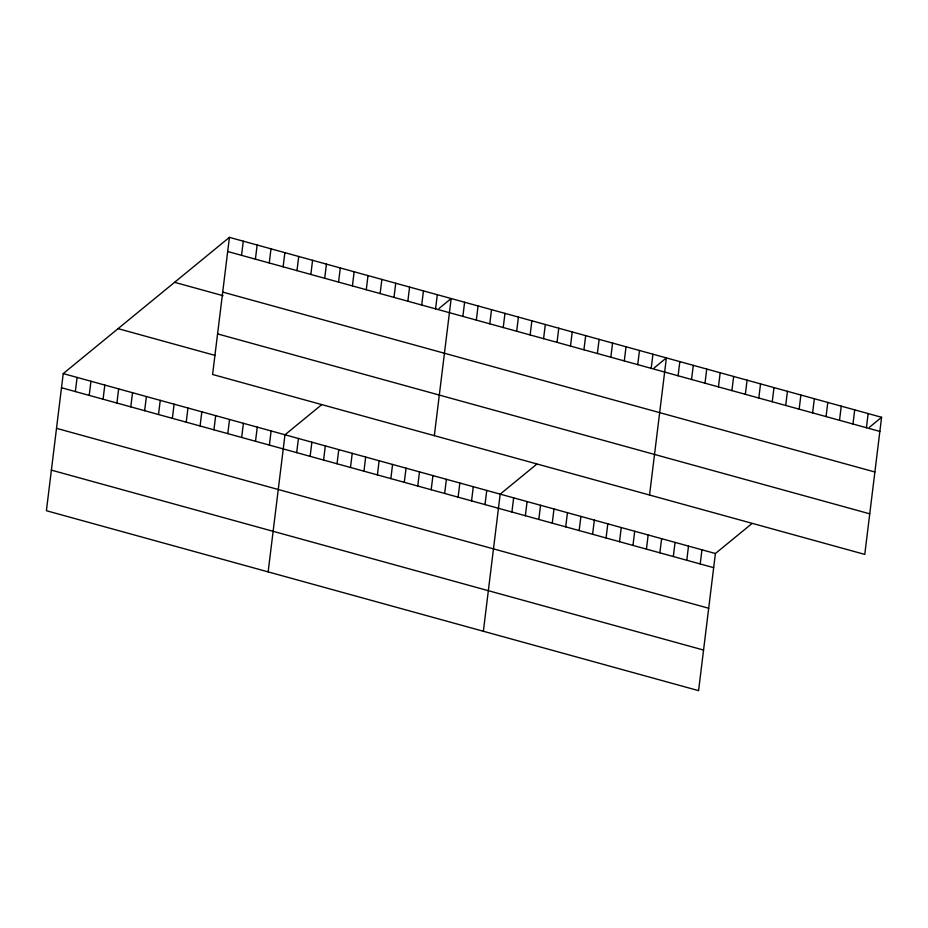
<?xml version="1.0" encoding="UTF-8"?>
<svg xmlns="http://www.w3.org/2000/svg" width="928" height="928" viewBox="0 0 928 928"><rect width="100%" height="100%" fill="white"/><g stroke="black" fill="none" stroke-linecap="round" stroke-linejoin="round"><path stroke-width="1.39" d="M229.425 237.359L212.593 374.483L864.768 554.399L881.6 417.287L229.425 237.359L63.232 373.601L46.4 510.713L698.575 690.641L715.407 553.517L751.97 523.554M75.354 391.57L77.094 377.429M89.216 395.398L90.956 381.246M103.078 399.226L104.806 385.074M116.928 403.042L118.668 388.902M130.79 406.87L132.53 392.718M144.652 410.686L146.392 396.546M158.514 414.514L160.242 400.362M172.364 418.342L174.104 404.19M186.226 422.159L187.966 408.018M200.088 425.987L201.828 411.835M213.939 429.803L215.679 415.663M241.547 255.339L243.287 241.187M227.801 433.631L229.541 419.479M255.409 259.156L257.137 245.015M241.663 437.459L243.403 423.307M269.259 262.984L270.999 248.832M255.525 441.276L257.253 427.124M283.121 266.8L284.861 252.66M269.375 445.104L271.115 430.952M296.983 270.628L298.723 256.476M268.146 571.892L284.977 434.78L321.54 404.805M310.834 274.456L312.574 260.304M296.693 452.632L298.422 438.492M324.696 278.272L326.436 264.132M310.138 456.344L311.878 442.192M338.558 282.1L340.298 267.948M323.594 460.056L325.334 445.904M352.42 285.917L354.148 271.776M337.038 463.768L338.778 449.616M366.27 289.745L368.01 275.593M350.494 467.48L352.234 453.328M380.132 293.573L381.872 279.421M363.95 471.192L365.678 457.04M393.994 297.389L395.734 283.249M377.394 474.904L379.134 460.752M407.856 301.217L409.584 287.065M390.85 478.604L392.579 464.464M421.706 305.034L423.446 290.893M404.295 482.316L406.035 468.176M435.568 308.862L437.308 294.71M417.751 486.028L419.491 471.888M434.327 435.65L451.159 298.538L438.979 308.525M431.195 489.74L432.935 475.6M462.875 316.39L464.615 302.25M444.651 493.452L446.391 479.3M476.331 320.102L478.071 305.962M458.107 497.164L459.836 483.012M489.775 323.814L491.515 309.674M471.552 500.876L473.292 486.724M503.231 327.526L504.971 313.386M485.008 504.588L486.748 490.436M516.687 331.238L518.416 317.086M483.36 631.26L500.192 494.148L536.755 464.174M530.132 334.95L531.872 320.798M511.908 512.012L513.648 497.86M543.588 338.662L545.316 324.51M525.364 515.713L527.092 501.572M557.032 342.374L558.772 328.222M538.808 519.425L540.548 505.284M570.488 346.086L572.228 331.934M552.264 523.137L553.993 508.996M583.932 349.798L585.672 335.646M565.709 526.849L567.449 512.708M597.388 353.498L599.128 339.358M579.165 530.561L580.905 516.409M610.844 357.21L612.573 343.07M592.609 534.273L594.349 520.121M624.289 360.922L626.029 346.782M606.065 537.985L607.805 523.833M637.745 364.634L639.485 350.482M619.521 541.697L621.25 527.545M651.189 368.346L652.929 354.194M632.966 545.409L634.706 531.257M649.542 495.018L666.385 357.906L654.194 367.906M646.422 549.121L648.162 534.969M678.101 375.77L679.83 361.618M659.866 552.821L661.606 538.681M691.546 379.482L693.286 365.33M673.322 556.533L675.062 542.393M705.002 383.194L706.73 369.042M686.766 560.245L688.506 546.105M718.446 386.906L720.186 372.754M700.222 563.957L701.962 549.805M731.902 390.607L733.642 376.466M745.346 394.319L747.086 380.178M758.802 398.031L760.542 383.89M772.258 401.743L773.987 387.591M785.703 405.455L787.443 391.303M799.159 409.167L800.899 395.015M812.603 412.879L814.343 398.727M826.059 416.591L827.799 402.439M839.515 420.303L841.244 406.151M852.96 424.003L854.7 409.863M866.416 427.715L868.144 413.575M869.408 427.274L881.6 417.287M227.685 251.511L879.86 431.427M222.708 292.088L874.884 472.004M174.58 282.321L223.091 295.707M217.57 333.894L869.745 513.822M118.076 328.64L215.087 355.412M63.232 373.601L715.407 553.517M61.503 387.753L713.678 567.669M56.515 428.33L708.69 608.246M51.388 470.136L703.563 650.052"/></g></svg>
